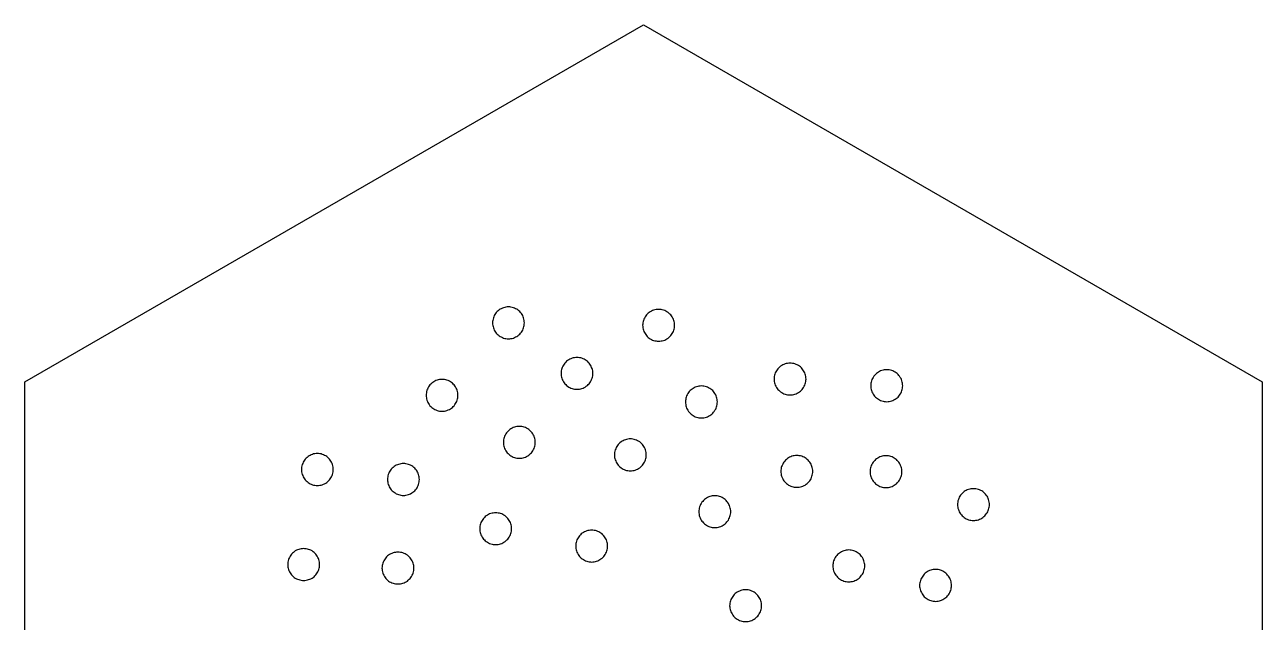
# Model space of a CAD drawing. Header units: millimetres. Extents: x 0 to 377, y 0 to 280.
# Drawn here: x 0 to 108.8, y 73.5 to 126 of the extents above; entities that cross this region are included whole.
import ezdxf

# ---------------------------------------------------------------- set-up
doc = ezdxf.new("R2010")
doc.units = ezdxf.units.MM
doc.layers.add('CUT', color=1, linetype='Continuous')

msp = doc.modelspace()

# ---------------------------------------------------------------- linework, layer by layer
at = {"layer": 'CUT'}
for points in [[(108.77, 31.8), (54.39, 0.4), (0, 31.8), (0, 94.6), (54.39, 126), (108.77, 94.6), (108.77, 31.8)], [(43.81, 99.25), (43.85, 99.35), (43.88, 99.46), (43.9, 99.56), (43.91, 99.67), (43.92, 99.78), (43.91, 99.89), (43.9, 100), (43.88, 100.11), (43.85, 100.22), (43.81, 100.32), (43.77, 100.42), (43.71, 100.51), (43.65, 100.61), (43.58, 100.69), (43.51, 100.77), (43.43, 100.85), (43.34, 100.92), (43.25, 100.98), (43.15, 101.03), (43.05, 101.08), (42.95, 101.11), (42.85, 101.14), (42.74, 101.17), (42.63, 101.18), (42.52, 101.18), (42.41, 101.18), (42.3, 101.17), (42.19, 101.14), (42.09, 101.11), (41.98, 101.08), (41.88, 101.03), (41.79, 100.98), (41.7, 100.92), (41.61, 100.85), (41.53, 100.77), (41.45, 100.69), (41.39, 100.61), (41.32, 100.51), (41.27, 100.42), (41.23, 100.32), (41.19, 100.22), (41.16, 100.11), (41.14, 100), (41.12, 99.89), (41.12, 99.78), (41.12, 99.67), (41.14, 99.56), (41.16, 99.46), (41.19, 99.35), (41.23, 99.25), (41.27, 99.15), (41.32, 99.05), (41.39, 98.96), (41.45, 98.87), (41.53, 98.79), (41.61, 98.72), (41.7, 98.65), (41.79, 98.59), (41.88, 98.54), (41.98, 98.49), (42.09, 98.45), (42.19, 98.42), (42.3, 98.4), (42.41, 98.39), (42.52, 98.38), (42.63, 98.39), (42.74, 98.4), (42.85, 98.42), (42.95, 98.45), (43.05, 98.49), (43.15, 98.54), (43.25, 98.59), (43.34, 98.65), (43.43, 98.72), (43.51, 98.79), (43.58, 98.87), (43.65, 98.96), (43.71, 99.05), (43.77, 99.15), (43.81, 99.25)], [(57.01, 99.03), (57.04, 99.14), (57.07, 99.24), (57.1, 99.35), (57.11, 99.46), (57.11, 99.57), (57.11, 99.68), (57.1, 99.79), (57.07, 99.9), (57.04, 100), (57.01, 100.1), (56.96, 100.2), (56.91, 100.3), (56.85, 100.39), (56.78, 100.48), (56.7, 100.56), (56.62, 100.63), (56.54, 100.7), (56.44, 100.76), (56.35, 100.82), (56.25, 100.86), (56.15, 100.9), (56.04, 100.93), (55.93, 100.95), (55.82, 100.96), (55.71, 100.97), (55.6, 100.96), (55.49, 100.95), (55.39, 100.93), (55.28, 100.9), (55.18, 100.86), (55.08, 100.82), (54.98, 100.76), (54.89, 100.7), (54.8, 100.63), (54.72, 100.56), (54.65, 100.48), (54.58, 100.39), (54.52, 100.3), (54.47, 100.2), (54.42, 100.1), (54.38, 100), (54.35, 99.9), (54.33, 99.79), (54.32, 99.68), (54.31, 99.57), (54.32, 99.46), (54.33, 99.35), (54.35, 99.24), (54.38, 99.14), (54.42, 99.03), (54.47, 98.93), (54.52, 98.84), (54.58, 98.75), (54.65, 98.66), (54.72, 98.58), (54.8, 98.5), (54.89, 98.44), (54.98, 98.37), (55.08, 98.32), (55.18, 98.27), (55.28, 98.24), (55.39, 98.21), (55.49, 98.19), (55.6, 98.17), (55.71, 98.17), (55.82, 98.17), (55.93, 98.19), (56.04, 98.21), (56.15, 98.24), (56.25, 98.27), (56.35, 98.32), (56.44, 98.37), (56.54, 98.44), (56.62, 98.5), (56.7, 98.58), (56.78, 98.66), (56.85, 98.75), (56.91, 98.84), (56.96, 98.93), (57.01, 99.03)], [(49.83, 94.8), (49.87, 94.91), (49.9, 95.01), (49.92, 95.12), (49.94, 95.23), (49.94, 95.34), (49.94, 95.45), (49.92, 95.56), (49.9, 95.67), (49.87, 95.77), (49.83, 95.87), (49.79, 95.97), (49.73, 96.07), (49.67, 96.16), (49.6, 96.25), (49.53, 96.33), (49.45, 96.4), (49.36, 96.47), (49.27, 96.53), (49.18, 96.59), (49.08, 96.63), (48.97, 96.67), (48.87, 96.7), (48.76, 96.72), (48.65, 96.73), (48.54, 96.74), (48.43, 96.73), (48.32, 96.72), (48.21, 96.7), (48.11, 96.67), (48, 96.63), (47.9, 96.59), (47.81, 96.53), (47.72, 96.47), (47.63, 96.4), (47.55, 96.33), (47.48, 96.25), (47.41, 96.16), (47.35, 96.07), (47.29, 95.97), (47.25, 95.87), (47.21, 95.77), (47.18, 95.67), (47.16, 95.56), (47.14, 95.45), (47.14, 95.34), (47.14, 95.23), (47.16, 95.12), (47.18, 95.01), (47.21, 94.91), (47.25, 94.8), (47.29, 94.7), (47.35, 94.61), (47.41, 94.52), (47.48, 94.43), (47.55, 94.35), (47.63, 94.27), (47.72, 94.21), (47.81, 94.14), (47.9, 94.09), (48, 94.04), (48.11, 94.01), (48.21, 93.98), (48.32, 93.96), (48.43, 93.94), (48.54, 93.94), (48.65, 93.94), (48.76, 93.96), (48.87, 93.98), (48.97, 94.01), (49.08, 94.04), (49.18, 94.09), (49.27, 94.14), (49.36, 94.21), (49.45, 94.27), (49.53, 94.35), (49.6, 94.43), (49.67, 94.52), (49.73, 94.61), (49.79, 94.7), (49.83, 94.8)], [(68.56, 94.3), (68.6, 94.41), (68.63, 94.51), (68.65, 94.62), (68.66, 94.73), (68.67, 94.84), (68.66, 94.95), (68.65, 95.06), (68.63, 95.17), (68.6, 95.27), (68.56, 95.38), (68.51, 95.48), (68.46, 95.57), (68.4, 95.66), (68.33, 95.75), (68.26, 95.83), (68.18, 95.91), (68.09, 95.97), (68, 96.03), (67.9, 96.09), (67.8, 96.13), (67.7, 96.17), (67.59, 96.2), (67.49, 96.22), (67.38, 96.24), (67.27, 96.24), (67.16, 96.24), (67.05, 96.22), (66.94, 96.2), (66.83, 96.17), (66.73, 96.13), (66.63, 96.09), (66.54, 96.03), (66.44, 95.97), (66.36, 95.91), (66.28, 95.83), (66.2, 95.75), (66.13, 95.66), (66.07, 95.57), (66.02, 95.48), (65.97, 95.38), (65.94, 95.27), (65.91, 95.17), (65.88, 95.06), (65.87, 94.95), (65.87, 94.84), (65.87, 94.73), (65.88, 94.62), (65.91, 94.51), (65.94, 94.41), (65.97, 94.3), (66.02, 94.21), (66.07, 94.11), (66.13, 94.02), (66.2, 93.93), (66.28, 93.85), (66.36, 93.78), (66.44, 93.71), (66.54, 93.65), (66.63, 93.59), (66.73, 93.55), (66.83, 93.51), (66.94, 93.48), (67.05, 93.46), (67.16, 93.45), (67.27, 93.44), (67.38, 93.45), (67.49, 93.46), (67.59, 93.48), (67.7, 93.51), (67.8, 93.55), (67.9, 93.59), (68, 93.65), (68.09, 93.71), (68.18, 93.78), (68.26, 93.85), (68.33, 93.93), (68.4, 94.02), (68.46, 94.11), (68.51, 94.21), (68.56, 94.3)], [(37.97, 92.88), (38.01, 92.98), (38.04, 93.09), (38.06, 93.19), (38.08, 93.3), (38.08, 93.41), (38.08, 93.52), (38.06, 93.63), (38.04, 93.74), (38.01, 93.85), (37.97, 93.95), (37.93, 94.05), (37.87, 94.15), (37.81, 94.24), (37.74, 94.32), (37.67, 94.4), (37.59, 94.48), (37.5, 94.55), (37.41, 94.61), (37.32, 94.66), (37.22, 94.71), (37.11, 94.75), (37.01, 94.77), (36.9, 94.8), (36.79, 94.81), (36.68, 94.81), (36.57, 94.81), (36.46, 94.8), (36.35, 94.77), (36.25, 94.75), (36.14, 94.71), (36.04, 94.66), (35.95, 94.61), (35.86, 94.55), (35.77, 94.48), (35.69, 94.4), (35.61, 94.32), (35.55, 94.24), (35.49, 94.15), (35.43, 94.05), (35.39, 93.95), (35.35, 93.85), (35.32, 93.74), (35.3, 93.63), (35.28, 93.52), (35.28, 93.41), (35.28, 93.3), (35.3, 93.19), (35.32, 93.09), (35.35, 92.98), (35.39, 92.88), (35.43, 92.78), (35.49, 92.68), (35.55, 92.59), (35.61, 92.5), (35.69, 92.42), (35.77, 92.35), (35.86, 92.28), (35.95, 92.22), (36.04, 92.17), (36.14, 92.12), (36.25, 92.08), (36.35, 92.05), (36.46, 92.03), (36.57, 92.02), (36.68, 92.01), (36.79, 92.02), (36.9, 92.03), (37.01, 92.05), (37.11, 92.08), (37.22, 92.12), (37.32, 92.17), (37.41, 92.22), (37.5, 92.28), (37.59, 92.35), (37.67, 92.42), (37.74, 92.5), (37.81, 92.59), (37.87, 92.68), (37.93, 92.78), (37.97, 92.88)], [(77.06, 93.72), (77.1, 93.82), (77.13, 93.93), (77.15, 94.03), (77.16, 94.14), (77.17, 94.25), (77.16, 94.36), (77.15, 94.47), (77.13, 94.58), (77.1, 94.68), (77.06, 94.79), (77.02, 94.89), (76.96, 94.98), (76.9, 95.08), (76.83, 95.16), (76.76, 95.24), (76.68, 95.32), (76.59, 95.38), (76.5, 95.45), (76.4, 95.5), (76.3, 95.55), (76.2, 95.58), (76.09, 95.61), (75.99, 95.64), (75.88, 95.65), (75.77, 95.65), (75.66, 95.65), (75.55, 95.64), (75.44, 95.61), (75.34, 95.58), (75.23, 95.55), (75.13, 95.5), (75.04, 95.45), (74.94, 95.38), (74.86, 95.32), (74.78, 95.24), (74.7, 95.16), (74.64, 95.08), (74.57, 94.98), (74.52, 94.89), (74.47, 94.79), (74.44, 94.68), (74.41, 94.58), (74.38, 94.47), (74.37, 94.36), (74.37, 94.25), (74.37, 94.14), (74.38, 94.03), (74.41, 93.93), (74.44, 93.82), (74.47, 93.72), (74.52, 93.62), (74.57, 93.52), (74.64, 93.43), (74.7, 93.34), (74.78, 93.26), (74.86, 93.19), (74.94, 93.12), (75.04, 93.06), (75.13, 93), (75.23, 92.96), (75.34, 92.92), (75.44, 92.89), (75.55, 92.87), (75.66, 92.86), (75.77, 92.85), (75.88, 92.86), (75.99, 92.87), (76.09, 92.89), (76.2, 92.92), (76.3, 92.96), (76.4, 93), (76.5, 93.06), (76.59, 93.12), (76.68, 93.19), (76.76, 93.26), (76.83, 93.34), (76.9, 93.43), (76.96, 93.52), (77.02, 93.62), (77.06, 93.72)], [(60.77, 92.29), (60.81, 92.39), (60.84, 92.5), (60.86, 92.61), (60.87, 92.72), (60.88, 92.83), (60.87, 92.94), (60.86, 93.05), (60.84, 93.15), (60.81, 93.26), (60.77, 93.36), (60.73, 93.46), (60.67, 93.56), (60.61, 93.65), (60.54, 93.74), (60.47, 93.82), (60.39, 93.89), (60.3, 93.96), (60.21, 94.02), (60.11, 94.07), (60.01, 94.12), (59.91, 94.16), (59.8, 94.19), (59.7, 94.21), (59.59, 94.22), (59.48, 94.23), (59.37, 94.22), (59.26, 94.21), (59.15, 94.19), (59.05, 94.16), (58.94, 94.12), (58.84, 94.07), (58.75, 94.02), (58.66, 93.96), (58.57, 93.89), (58.49, 93.82), (58.41, 93.74), (58.35, 93.65), (58.28, 93.56), (58.23, 93.46), (58.18, 93.36), (58.15, 93.26), (58.12, 93.15), (58.1, 93.05), (58.08, 92.94), (58.08, 92.83), (58.08, 92.72), (58.1, 92.61), (58.12, 92.5), (58.15, 92.39), (58.18, 92.29), (58.23, 92.19), (58.28, 92.1), (58.35, 92), (58.41, 91.92), (58.49, 91.84), (58.57, 91.76), (58.66, 91.69), (58.75, 91.63), (58.84, 91.58), (58.94, 91.53), (59.05, 91.5), (59.15, 91.47), (59.26, 91.44), (59.37, 91.43), (59.48, 91.43), (59.59, 91.43), (59.7, 91.44), (59.8, 91.47), (59.91, 91.5), (60.01, 91.53), (60.11, 91.58), (60.21, 91.63), (60.3, 91.69), (60.39, 91.76), (60.47, 91.84), (60.54, 91.92), (60.61, 92), (60.67, 92.1), (60.73, 92.19), (60.77, 92.29)], [(44.77, 88.74), (44.81, 88.84), (44.84, 88.95), (44.86, 89.05), (44.87, 89.16), (44.87, 89.27), (44.87, 89.38), (44.86, 89.49), (44.84, 89.6), (44.81, 89.71), (44.77, 89.81), (44.72, 89.91), (44.67, 90.01), (44.61, 90.1), (44.54, 90.18), (44.46, 90.26), (44.38, 90.34), (44.3, 90.41), (44.21, 90.47), (44.11, 90.52), (44.01, 90.57), (43.91, 90.61), (43.8, 90.64), (43.69, 90.66), (43.58, 90.67), (43.47, 90.67), (43.36, 90.67), (43.26, 90.66), (43.15, 90.64), (43.04, 90.61), (42.94, 90.57), (42.84, 90.52), (42.74, 90.47), (42.65, 90.41), (42.57, 90.34), (42.48, 90.26), (42.41, 90.18), (42.34, 90.1), (42.28, 90.01), (42.23, 89.91), (42.18, 89.81), (42.14, 89.71), (42.11, 89.6), (42.09, 89.49), (42.08, 89.38), (42.07, 89.27), (42.08, 89.16), (42.09, 89.05), (42.11, 88.95), (42.14, 88.84), (42.18, 88.74), (42.23, 88.64), (42.28, 88.54), (42.34, 88.45), (42.41, 88.36), (42.48, 88.28), (42.57, 88.21), (42.65, 88.14), (42.74, 88.08), (42.84, 88.03), (42.94, 87.98), (43.04, 87.94), (43.15, 87.91), (43.26, 87.89), (43.36, 87.88), (43.47, 87.87), (43.58, 87.88), (43.69, 87.89), (43.8, 87.91), (43.91, 87.94), (44.01, 87.98), (44.11, 88.03), (44.21, 88.08), (44.3, 88.14), (44.38, 88.21), (44.46, 88.28), (44.54, 88.36), (44.61, 88.45), (44.67, 88.54), (44.72, 88.64), (44.77, 88.74)], [(54.53, 87.64), (54.56, 87.74), (54.59, 87.85), (54.61, 87.95), (54.63, 88.06), (54.63, 88.17), (54.63, 88.28), (54.61, 88.39), (54.59, 88.5), (54.56, 88.61), (54.53, 88.71), (54.48, 88.81), (54.43, 88.9), (54.36, 89), (54.3, 89.08), (54.22, 89.16), (54.14, 89.24), (54.05, 89.31), (53.96, 89.37), (53.87, 89.42), (53.77, 89.47), (53.66, 89.5), (53.56, 89.53), (53.45, 89.56), (53.34, 89.57), (53.23, 89.57), (53.12, 89.57), (53.01, 89.56), (52.9, 89.53), (52.8, 89.5), (52.7, 89.47), (52.6, 89.42), (52.5, 89.37), (52.41, 89.31), (52.32, 89.24), (52.24, 89.16), (52.17, 89.08), (52.1, 89), (52.04, 88.9), (51.98, 88.81), (51.94, 88.71), (51.9, 88.61), (51.87, 88.5), (51.85, 88.39), (51.84, 88.28), (51.83, 88.17), (51.84, 88.06), (51.85, 87.95), (51.87, 87.85), (51.9, 87.74), (51.94, 87.64), (51.98, 87.54), (52.04, 87.44), (52.1, 87.35), (52.17, 87.26), (52.24, 87.18), (52.32, 87.11), (52.41, 87.04), (52.5, 86.98), (52.6, 86.93), (52.7, 86.88), (52.8, 86.84), (52.9, 86.81), (53.01, 86.79), (53.12, 86.78), (53.23, 86.77), (53.34, 86.78), (53.45, 86.79), (53.56, 86.81), (53.66, 86.84), (53.77, 86.88), (53.87, 86.93), (53.96, 86.98), (54.05, 87.04), (54.14, 87.11), (54.22, 87.18), (54.3, 87.26), (54.36, 87.35), (54.43, 87.44), (54.48, 87.54), (54.53, 87.64)], [(27.01, 86.35), (27.05, 86.45), (27.08, 86.56), (27.1, 86.67), (27.12, 86.78), (27.12, 86.89), (27.12, 87), (27.1, 87.1), (27.08, 87.21), (27.05, 87.32), (27.01, 87.42), (26.97, 87.52), (26.91, 87.62), (26.85, 87.71), (26.79, 87.79), (26.71, 87.88), (26.63, 87.95), (26.54, 88.02), (26.45, 88.08), (26.36, 88.13), (26.26, 88.18), (26.15, 88.22), (26.05, 88.25), (25.94, 88.27), (25.83, 88.28), (25.72, 88.29), (25.61, 88.28), (25.5, 88.27), (25.39, 88.25), (25.29, 88.22), (25.18, 88.18), (25.08, 88.13), (24.99, 88.08), (24.9, 88.02), (24.81, 87.95), (24.73, 87.88), (24.66, 87.79), (24.59, 87.71), (24.53, 87.62), (24.47, 87.52), (24.43, 87.42), (24.39, 87.32), (24.36, 87.21), (24.34, 87.1), (24.32, 87), (24.32, 86.89), (24.32, 86.78), (24.34, 86.67), (24.36, 86.56), (24.39, 86.45), (24.43, 86.35), (24.47, 86.25), (24.53, 86.15), (24.59, 86.06), (24.66, 85.98), (24.73, 85.9), (24.81, 85.82), (24.9, 85.75), (24.99, 85.69), (25.08, 85.64), (25.18, 85.59), (25.29, 85.55), (25.39, 85.52), (25.5, 85.5), (25.61, 85.49), (25.72, 85.49), (25.83, 85.49), (25.94, 85.5), (26.05, 85.52), (26.15, 85.55), (26.26, 85.59), (26.36, 85.64), (26.45, 85.69), (26.54, 85.75), (26.63, 85.82), (26.71, 85.9), (26.79, 85.98), (26.85, 86.06), (26.91, 86.15), (26.97, 86.25), (27.01, 86.35)], [(69.16, 86.18), (69.19, 86.29), (69.22, 86.39), (69.25, 86.5), (69.26, 86.61), (69.26, 86.72), (69.26, 86.83), (69.25, 86.94), (69.22, 87.05), (69.19, 87.15), (69.16, 87.25), (69.11, 87.35), (69.06, 87.45), (69, 87.54), (68.93, 87.63), (68.85, 87.71), (68.77, 87.78), (68.69, 87.85), (68.59, 87.91), (68.5, 87.97), (68.4, 88.01), (68.3, 88.05), (68.19, 88.08), (68.08, 88.1), (67.97, 88.11), (67.86, 88.12), (67.75, 88.11), (67.64, 88.1), (67.54, 88.08), (67.43, 88.05), (67.33, 88.01), (67.23, 87.97), (67.13, 87.91), (67.04, 87.85), (66.95, 87.78), (66.87, 87.71), (66.8, 87.63), (66.73, 87.54), (66.67, 87.45), (66.62, 87.35), (66.57, 87.25), (66.53, 87.15), (66.5, 87.05), (66.48, 86.94), (66.47, 86.83), (66.46, 86.72), (66.47, 86.61), (66.48, 86.5), (66.5, 86.39), (66.53, 86.29), (66.57, 86.18), (66.62, 86.08), (66.67, 85.99), (66.73, 85.9), (66.8, 85.81), (66.87, 85.73), (66.95, 85.65), (67.04, 85.59), (67.13, 85.52), (67.23, 85.47), (67.33, 85.43), (67.43, 85.39), (67.54, 85.36), (67.64, 85.34), (67.75, 85.32), (67.86, 85.32), (67.97, 85.32), (68.08, 85.34), (68.19, 85.36), (68.3, 85.39), (68.4, 85.43), (68.5, 85.47), (68.59, 85.52), (68.69, 85.59), (68.77, 85.65), (68.85, 85.73), (68.93, 85.81), (69, 85.9), (69.06, 85.99), (69.11, 86.08), (69.16, 86.18)], [(34.58, 85.47), (34.62, 85.58), (34.65, 85.68), (34.67, 85.79), (34.68, 85.9), (34.69, 86.01), (34.68, 86.12), (34.67, 86.23), (34.65, 86.34), (34.62, 86.44), (34.58, 86.55), (34.53, 86.64), (34.48, 86.74), (34.42, 86.83), (34.35, 86.92), (34.28, 87), (34.19, 87.07), (34.11, 87.14), (34.02, 87.2), (33.92, 87.26), (33.82, 87.3), (33.72, 87.34), (33.61, 87.37), (33.5, 87.39), (33.4, 87.41), (33.29, 87.41), (33.18, 87.41), (33.07, 87.39), (32.96, 87.37), (32.85, 87.34), (32.75, 87.3), (32.65, 87.26), (32.55, 87.2), (32.46, 87.14), (32.38, 87.07), (32.3, 87), (32.22, 86.92), (32.15, 86.83), (32.09, 86.74), (32.04, 86.64), (31.99, 86.55), (31.95, 86.44), (31.92, 86.34), (31.9, 86.23), (31.89, 86.12), (31.89, 86.01), (31.89, 85.9), (31.9, 85.79), (31.92, 85.68), (31.95, 85.58), (31.99, 85.47), (32.04, 85.37), (32.09, 85.28), (32.15, 85.19), (32.22, 85.1), (32.3, 85.02), (32.38, 84.94), (32.46, 84.88), (32.55, 84.82), (32.65, 84.76), (32.75, 84.72), (32.85, 84.68), (32.96, 84.65), (33.07, 84.63), (33.18, 84.61), (33.29, 84.61), (33.4, 84.61), (33.5, 84.63), (33.61, 84.65), (33.72, 84.68), (33.82, 84.72), (33.92, 84.76), (34.02, 84.82), (34.11, 84.88), (34.19, 84.94), (34.28, 85.02), (34.35, 85.1), (34.42, 85.19), (34.48, 85.28), (34.53, 85.37), (34.58, 85.47)], [(76.99, 86.16), (77.03, 86.26), (77.06, 86.37), (77.08, 86.48), (77.1, 86.59), (77.1, 86.7), (77.1, 86.81), (77.08, 86.91), (77.06, 87.02), (77.03, 87.13), (76.99, 87.23), (76.95, 87.33), (76.89, 87.43), (76.83, 87.52), (76.77, 87.6), (76.69, 87.69), (76.61, 87.76), (76.52, 87.83), (76.43, 87.89), (76.34, 87.94), (76.24, 87.99), (76.13, 88.03), (76.03, 88.06), (75.92, 88.08), (75.81, 88.09), (75.7, 88.1), (75.59, 88.09), (75.48, 88.08), (75.37, 88.06), (75.27, 88.03), (75.16, 87.99), (75.06, 87.94), (74.97, 87.89), (74.88, 87.83), (74.79, 87.76), (74.71, 87.69), (74.64, 87.6), (74.57, 87.52), (74.51, 87.43), (74.45, 87.33), (74.41, 87.23), (74.37, 87.13), (74.34, 87.02), (74.32, 86.91), (74.3, 86.81), (74.3, 86.7), (74.3, 86.59), (74.32, 86.48), (74.34, 86.37), (74.37, 86.26), (74.41, 86.16), (74.45, 86.06), (74.51, 85.96), (74.57, 85.87), (74.64, 85.79), (74.71, 85.71), (74.79, 85.63), (74.88, 85.56), (74.97, 85.5), (75.06, 85.45), (75.16, 85.4), (75.27, 85.36), (75.37, 85.33), (75.48, 85.31), (75.59, 85.3), (75.7, 85.3), (75.81, 85.3), (75.92, 85.31), (76.03, 85.33), (76.13, 85.36), (76.24, 85.4), (76.34, 85.45), (76.43, 85.5), (76.52, 85.56), (76.61, 85.63), (76.69, 85.71), (76.77, 85.79), (76.83, 85.87), (76.89, 85.96), (76.95, 86.06), (76.99, 86.16)], [(84.68, 83.27), (84.72, 83.37), (84.75, 83.48), (84.77, 83.58), (84.79, 83.69), (84.79, 83.8), (84.79, 83.91), (84.77, 84.02), (84.75, 84.13), (84.72, 84.24), (84.68, 84.34), (84.64, 84.44), (84.58, 84.53), (84.52, 84.63), (84.46, 84.71), (84.38, 84.79), (84.3, 84.87), (84.21, 84.94), (84.12, 85), (84.03, 85.05), (83.93, 85.1), (83.82, 85.13), (83.72, 85.16), (83.61, 85.19), (83.5, 85.2), (83.39, 85.2), (83.28, 85.2), (83.17, 85.19), (83.06, 85.16), (82.96, 85.13), (82.85, 85.1), (82.75, 85.05), (82.66, 85), (82.57, 84.94), (82.48, 84.87), (82.4, 84.79), (82.33, 84.71), (82.26, 84.63), (82.2, 84.53), (82.14, 84.44), (82.1, 84.34), (82.06, 84.24), (82.03, 84.13), (82.01, 84.02), (81.99, 83.91), (81.99, 83.8), (81.99, 83.69), (82.01, 83.58), (82.03, 83.48), (82.06, 83.37), (82.1, 83.27), (82.14, 83.17), (82.2, 83.07), (82.26, 82.98), (82.33, 82.89), (82.4, 82.81), (82.48, 82.74), (82.57, 82.67), (82.66, 82.61), (82.75, 82.56), (82.85, 82.51), (82.96, 82.47), (83.06, 82.44), (83.17, 82.42), (83.28, 82.41), (83.39, 82.4), (83.5, 82.41), (83.61, 82.42), (83.72, 82.44), (83.82, 82.47), (83.93, 82.51), (84.03, 82.56), (84.12, 82.61), (84.21, 82.67), (84.3, 82.74), (84.38, 82.81), (84.46, 82.89), (84.52, 82.98), (84.58, 83.07), (84.64, 83.17), (84.68, 83.27)], [(61.95, 82.64), (61.98, 82.74), (62.01, 82.85), (62.03, 82.96), (62.05, 83.07), (62.05, 83.18), (62.05, 83.29), (62.03, 83.39), (62.01, 83.5), (61.98, 83.61), (61.95, 83.71), (61.9, 83.81), (61.85, 83.91), (61.78, 84), (61.72, 84.08), (61.64, 84.17), (61.56, 84.24), (61.47, 84.31), (61.38, 84.37), (61.29, 84.42), (61.19, 84.47), (61.08, 84.51), (60.98, 84.54), (60.87, 84.56), (60.76, 84.57), (60.65, 84.58), (60.54, 84.57), (60.43, 84.56), (60.33, 84.54), (60.22, 84.51), (60.12, 84.47), (60.02, 84.42), (59.92, 84.37), (59.83, 84.31), (59.74, 84.24), (59.66, 84.17), (59.59, 84.08), (59.52, 84), (59.46, 83.91), (59.4, 83.81), (59.36, 83.71), (59.32, 83.61), (59.29, 83.5), (59.27, 83.39), (59.26, 83.29), (59.25, 83.18), (59.26, 83.07), (59.27, 82.96), (59.29, 82.85), (59.32, 82.74), (59.36, 82.64), (59.4, 82.54), (59.46, 82.44), (59.52, 82.35), (59.59, 82.27), (59.66, 82.19), (59.74, 82.11), (59.83, 82.04), (59.92, 81.98), (60.02, 81.93), (60.12, 81.88), (60.22, 81.84), (60.33, 81.81), (60.43, 81.79), (60.54, 81.78), (60.65, 81.78), (60.76, 81.78), (60.87, 81.79), (60.98, 81.81), (61.08, 81.84), (61.19, 81.88), (61.29, 81.93), (61.38, 81.98), (61.47, 82.04), (61.56, 82.11), (61.64, 82.19), (61.72, 82.27), (61.78, 82.35), (61.85, 82.44), (61.9, 82.54), (61.95, 82.64)], [(42.69, 81.15), (42.72, 81.25), (42.75, 81.36), (42.78, 81.46), (42.79, 81.57), (42.79, 81.68), (42.79, 81.79), (42.78, 81.9), (42.75, 82.01), (42.72, 82.11), (42.69, 82.22), (42.64, 82.32), (42.59, 82.41), (42.53, 82.5), (42.46, 82.59), (42.38, 82.67), (42.3, 82.75), (42.22, 82.81), (42.12, 82.88), (42.03, 82.93), (41.93, 82.98), (41.83, 83.01), (41.72, 83.04), (41.61, 83.06), (41.5, 83.08), (41.39, 83.08), (41.28, 83.08), (41.17, 83.06), (41.07, 83.04), (40.96, 83.01), (40.86, 82.98), (40.76, 82.93), (40.66, 82.88), (40.57, 82.81), (40.48, 82.75), (40.4, 82.67), (40.33, 82.59), (40.26, 82.5), (40.2, 82.41), (40.15, 82.32), (40.1, 82.22), (40.06, 82.11), (40.03, 82.01), (40.01, 81.9), (40, 81.79), (39.99, 81.68), (40, 81.57), (40.01, 81.46), (40.03, 81.36), (40.06, 81.25), (40.1, 81.15), (40.15, 81.05), (40.2, 80.95), (40.26, 80.86), (40.33, 80.77), (40.4, 80.69), (40.48, 80.62), (40.57, 80.55), (40.66, 80.49), (40.76, 80.43), (40.86, 80.39), (40.96, 80.35), (41.07, 80.32), (41.17, 80.3), (41.28, 80.29), (41.39, 80.28), (41.5, 80.29), (41.61, 80.3), (41.72, 80.32), (41.83, 80.35), (41.93, 80.39), (42.03, 80.43), (42.12, 80.49), (42.22, 80.55), (42.3, 80.62), (42.38, 80.69), (42.46, 80.77), (42.53, 80.86), (42.59, 80.95), (42.64, 81.05), (42.69, 81.15)], [(51.16, 79.72), (51.19, 79.82), (51.21, 79.93), (51.23, 80.04), (51.23, 80.15), (51.23, 80.26), (51.21, 80.37), (51.19, 80.48), (51.16, 80.58), (51.12, 80.69), (51.08, 80.79), (51.02, 80.88), (50.96, 80.97), (50.89, 81.06), (50.82, 81.14), (50.74, 81.22), (50.65, 81.28), (50.56, 81.34), (50.47, 81.4), (50.37, 81.44), (50.26, 81.48), (50.16, 81.51), (50.05, 81.53), (49.94, 81.55), (49.83, 81.55), (49.72, 81.55), (49.61, 81.53), (49.5, 81.51), (49.4, 81.48), (49.29, 81.44), (49.19, 81.4), (49.1, 81.34), (49.01, 81.28), (48.92, 81.22), (48.84, 81.14), (48.76, 81.06), (48.7, 80.97), (48.64, 80.88), (48.58, 80.79), (48.54, 80.69), (48.5, 80.58), (48.47, 80.48), (48.45, 80.37), (48.43, 80.26), (48.43, 80.15), (48.43, 80.04), (48.45, 79.93), (48.47, 79.82), (48.5, 79.72), (48.54, 79.62), (48.58, 79.52), (48.64, 79.42), (48.7, 79.33), (48.76, 79.24), (48.84, 79.16), (48.92, 79.09), (49.01, 79.02), (49.1, 78.96), (49.19, 78.9), (49.29, 78.86), (49.4, 78.82), (49.5, 78.79), (49.61, 78.77), (49.72, 78.76), (49.83, 78.75), (49.94, 78.76), (50.05, 78.77), (50.16, 78.79), (50.26, 78.82), (50.37, 78.86), (50.47, 78.9), (50.56, 78.96), (50.65, 79.02), (50.74, 79.09), (50.82, 79.16), (50.89, 79.24), (50.96, 79.33), (51.02, 79.42), (51.08, 79.52), (51.12, 79.62), (51.16, 79.72)], [(25.81, 77.99), (25.85, 78.1), (25.88, 78.2), (25.9, 78.31), (25.91, 78.42), (25.92, 78.53), (25.91, 78.64), (25.9, 78.75), (25.88, 78.86), (25.85, 78.96), (25.81, 79.06), (25.76, 79.16), (25.71, 79.26), (25.65, 79.35), (25.58, 79.44), (25.51, 79.52), (25.43, 79.59), (25.34, 79.66), (25.25, 79.72), (25.15, 79.78), (25.05, 79.82), (24.95, 79.86), (24.84, 79.89), (24.74, 79.91), (24.63, 79.92), (24.52, 79.93), (24.41, 79.92), (24.3, 79.91), (24.19, 79.89), (24.08, 79.86), (23.98, 79.82), (23.88, 79.78), (23.78, 79.72), (23.69, 79.66), (23.61, 79.59), (23.53, 79.52), (23.45, 79.44), (23.38, 79.35), (23.32, 79.26), (23.27, 79.16), (23.22, 79.06), (23.18, 78.96), (23.15, 78.86), (23.13, 78.75), (23.12, 78.64), (23.12, 78.53), (23.12, 78.42), (23.13, 78.31), (23.15, 78.2), (23.18, 78.1), (23.22, 77.99), (23.27, 77.89), (23.32, 77.8), (23.38, 77.71), (23.45, 77.62), (23.53, 77.54), (23.61, 77.46), (23.69, 77.4), (23.78, 77.34), (23.88, 77.28), (23.98, 77.24), (24.08, 77.2), (24.19, 77.17), (24.3, 77.15), (24.41, 77.13), (24.52, 77.13), (24.63, 77.13), (24.74, 77.15), (24.84, 77.17), (24.95, 77.2), (25.05, 77.24), (25.15, 77.28), (25.25, 77.34), (25.34, 77.4), (25.43, 77.46), (25.51, 77.54), (25.58, 77.62), (25.65, 77.71), (25.71, 77.8), (25.76, 77.89), (25.81, 77.99)], [(34.14, 77.78), (34.17, 77.89), (34.19, 78), (34.2, 78.11), (34.2, 78.22), (34.2, 78.33), (34.19, 78.44), (34.17, 78.54), (34.14, 78.65), (34.1, 78.75), (34.05, 78.85), (34, 78.95), (33.94, 79.04), (33.87, 79.13), (33.79, 79.21), (33.71, 79.28), (33.63, 79.35), (33.54, 79.41), (33.44, 79.46), (33.34, 79.51), (33.24, 79.55), (33.13, 79.58), (33.02, 79.6), (32.91, 79.61), (32.8, 79.62), (32.69, 79.61), (32.58, 79.6), (32.48, 79.58), (32.37, 79.55), (32.27, 79.51), (32.17, 79.46), (32.07, 79.41), (31.98, 79.35), (31.89, 79.28), (31.81, 79.21), (31.74, 79.13), (31.67, 79.04), (31.61, 78.95), (31.56, 78.85), (31.51, 78.75), (31.47, 78.65), (31.44, 78.54), (31.42, 78.44), (31.41, 78.33), (31.4, 78.22), (31.41, 78.11), (31.42, 78), (31.44, 77.89), (31.47, 77.78), (31.51, 77.68), (31.56, 77.58), (31.61, 77.49), (31.67, 77.39), (31.74, 77.31), (31.81, 77.23), (31.89, 77.15), (31.98, 77.08), (32.07, 77.02), (32.17, 76.97), (32.27, 76.92), (32.37, 76.89), (32.48, 76.86), (32.58, 76.83), (32.69, 76.82), (32.8, 76.82), (32.91, 76.82), (33.02, 76.83), (33.13, 76.86), (33.24, 76.89), (33.34, 76.92), (33.44, 76.97), (33.54, 77.02), (33.63, 77.08), (33.71, 77.15), (33.79, 77.23), (33.87, 77.31), (33.94, 77.39), (34, 77.49), (34.05, 77.58), (34.1, 77.68), (34.14, 77.78)], [(73.73, 77.87), (73.76, 77.98), (73.79, 78.08), (73.81, 78.19), (73.83, 78.3), (73.83, 78.41), (73.83, 78.52), (73.81, 78.63), (73.79, 78.74), (73.76, 78.84), (73.73, 78.94), (73.68, 79.04), (73.63, 79.14), (73.56, 79.23), (73.5, 79.32), (73.42, 79.4), (73.34, 79.47), (73.26, 79.54), (73.16, 79.6), (73.07, 79.66), (72.97, 79.7), (72.86, 79.74), (72.76, 79.77), (72.65, 79.79), (72.54, 79.8), (72.43, 79.81), (72.32, 79.8), (72.21, 79.79), (72.11, 79.77), (72, 79.74), (71.9, 79.7), (71.8, 79.66), (71.7, 79.6), (71.61, 79.54), (71.52, 79.47), (71.44, 79.4), (71.37, 79.32), (71.3, 79.23), (71.24, 79.14), (71.18, 79.04), (71.14, 78.94), (71.1, 78.84), (71.07, 78.74), (71.05, 78.63), (71.04, 78.52), (71.03, 78.41), (71.04, 78.3), (71.05, 78.19), (71.07, 78.08), (71.1, 77.98), (71.14, 77.87), (71.18, 77.77), (71.24, 77.68), (71.3, 77.59), (71.37, 77.5), (71.44, 77.42), (71.52, 77.34), (71.61, 77.28), (71.7, 77.22), (71.8, 77.16), (71.9, 77.12), (72, 77.08), (72.11, 77.05), (72.21, 77.03), (72.32, 77.01), (72.43, 77.01), (72.54, 77.01), (72.65, 77.03), (72.76, 77.05), (72.86, 77.08), (72.97, 77.12), (73.07, 77.16), (73.16, 77.22), (73.26, 77.28), (73.34, 77.34), (73.42, 77.42), (73.5, 77.5), (73.56, 77.59), (73.63, 77.68), (73.68, 77.77), (73.73, 77.87)], [(81.35, 76.16), (81.39, 76.26), (81.42, 76.37), (81.44, 76.47), (81.45, 76.58), (81.46, 76.69), (81.45, 76.8), (81.44, 76.91), (81.42, 77.02), (81.39, 77.13), (81.35, 77.23), (81.31, 77.33), (81.25, 77.42), (81.19, 77.52), (81.12, 77.6), (81.05, 77.68), (80.97, 77.76), (80.88, 77.83), (80.79, 77.89), (80.69, 77.94), (80.59, 77.99), (80.49, 78.02), (80.39, 78.05), (80.28, 78.08), (80.17, 78.09), (80.06, 78.09), (79.95, 78.09), (79.84, 78.08), (79.73, 78.05), (79.63, 78.02), (79.52, 77.99), (79.42, 77.94), (79.33, 77.89), (79.24, 77.83), (79.15, 77.76), (79.07, 77.68), (78.99, 77.6), (78.93, 77.52), (78.87, 77.42), (78.81, 77.33), (78.77, 77.23), (78.73, 77.13), (78.7, 77.02), (78.68, 76.91), (78.66, 76.8), (78.66, 76.69), (78.66, 76.58), (78.68, 76.47), (78.7, 76.37), (78.73, 76.26), (78.77, 76.16), (78.81, 76.06), (78.87, 75.96), (78.93, 75.87), (78.99, 75.78), (79.07, 75.7), (79.15, 75.63), (79.24, 75.56), (79.33, 75.5), (79.42, 75.45), (79.52, 75.4), (79.63, 75.36), (79.73, 75.33), (79.84, 75.31), (79.95, 75.3), (80.06, 75.29), (80.17, 75.3), (80.28, 75.31), (80.39, 75.33), (80.49, 75.36), (80.59, 75.4), (80.69, 75.45), (80.79, 75.5), (80.88, 75.56), (80.97, 75.63), (81.05, 75.7), (81.12, 75.78), (81.19, 75.87), (81.25, 75.96), (81.31, 76.06), (81.35, 76.16)], [(64.66, 74.37), (64.7, 74.48), (64.73, 74.58), (64.75, 74.69), (64.76, 74.8), (64.76, 74.91), (64.76, 75.02), (64.75, 75.13), (64.73, 75.24), (64.7, 75.34), (64.66, 75.45), (64.61, 75.55), (64.56, 75.64), (64.5, 75.73), (64.43, 75.82), (64.35, 75.9), (64.27, 75.97), (64.19, 76.04), (64.1, 76.1), (64, 76.16), (63.9, 76.2), (63.8, 76.24), (63.69, 76.27), (63.58, 76.29), (63.47, 76.31), (63.36, 76.31), (63.25, 76.31), (63.14, 76.29), (63.04, 76.27), (62.93, 76.24), (62.83, 76.2), (62.73, 76.16), (62.63, 76.1), (62.54, 76.04), (62.45, 75.97), (62.37, 75.9), (62.3, 75.82), (62.23, 75.73), (62.17, 75.64), (62.12, 75.55), (62.07, 75.45), (62.03, 75.34), (62, 75.24), (61.98, 75.13), (61.97, 75.02), (61.96, 74.91), (61.97, 74.8), (61.98, 74.69), (62, 74.58), (62.03, 74.48), (62.07, 74.37), (62.12, 74.27), (62.17, 74.18), (62.23, 74.09), (62.3, 74), (62.37, 73.92), (62.45, 73.85), (62.54, 73.78), (62.63, 73.72), (62.73, 73.66), (62.83, 73.62), (62.93, 73.58), (63.04, 73.55), (63.14, 73.53), (63.25, 73.51), (63.36, 73.51), (63.47, 73.51), (63.58, 73.53), (63.69, 73.55), (63.8, 73.58), (63.9, 73.62), (64, 73.66), (64.1, 73.72), (64.19, 73.78), (64.27, 73.85), (64.35, 73.92), (64.43, 74), (64.5, 74.09), (64.56, 74.18), (64.61, 74.27), (64.66, 74.37)]]:
    msp.add_lwpolyline(points, close=True, dxfattribs=at)

doc.saveas('drawing.dxf')
